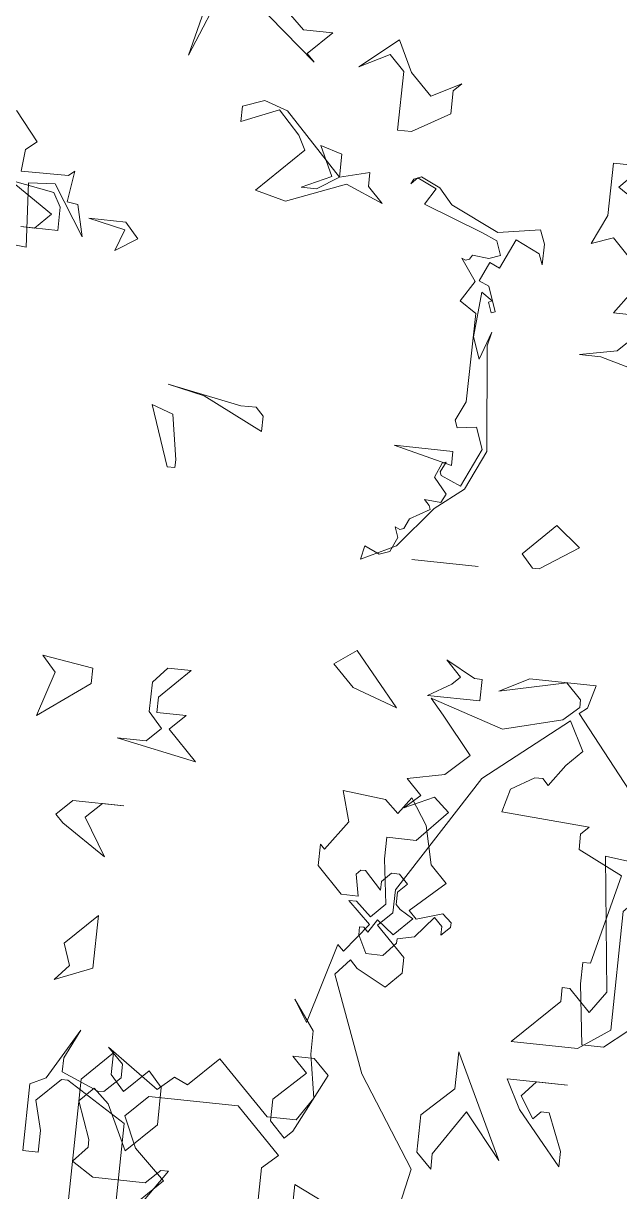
# Model space of a CAD drawing. Header units: metres. Extents: x 329311 to 330425, y 7396637 to 7397287.
# Drawn here: x 329841.351 to 329841.803, y 7397028.718 to 7397029.603 of the extents above; entities that cross this region are included whole.
import ezdxf

# ---------------------------------------------------------------- set-up
doc = ezdxf.new("R2010")
doc.units = ezdxf.units.M
doc.linetypes.add('CACHE2', pattern=[4.7625, 3.175, -1.5875])
doc.layers.get('0').update_dxf_attribs({"lineweight": 18})
doc.layers.add('ARBRE', color=251, linetype='Continuous', lineweight=13)
doc.layers.add('AXES+POTEAUX', color=6, linetype='CACHE2', lineweight=13)
doc.layers.add('VEGETAIS', color=3, linetype='Continuous')
pattern_1 = [(341.96263, (329827.33868, 7397103.38185), (0.0540704, 0.16604302), [0.127, -0.047625]), (71.96263, (329827.33868, 7397103.38185), (-0.16604302, 0.0540704), [0.127, -0.047625])]

# ---------------------------------------------------------------- blocks, each defined once
blk = doc.blocks.new('WMF26', base_point=(0, 0.0008))
at = {"color": 106}
for points in [[(9.2211, -4.1536), (9.3677, -4.2919), (9.5052, -4.2919), (9.3965, -4.4006), (9.4327, -4.4377), (9.0474, -4.1174)], [(8.9816, -4.1174), (8.8441, -4.4665), (8.9091, -4.1899)], [(9.9926, -4.5398), (10.1317, -4.4665), (10.0947, -4.5027), (10.0947, -4.6122), (9.9201, -4.7135), (9.8551, -4.7135), (9.8551, -4.4377), (9.7826, -4.3644), (9.6435, -4.4377), (9.8189, -4.2919), (9.8913, -4.4377), (9.9926, -4.5398), (9.9926, -4.5398)], [(9.6073, -4.9613), (9.7464, -4.9251), (9.7464, -4.9901), (9.8189, -5.0634), (9.6435, -4.9901), (9.3677, -5.0996), (9.2211, -5.0634), (9.4327, -4.8526), (9.3965, -4.7859), (9.2952, -4.6773), (9.1199, -4.7497), (9.1199, -4.6773), (9.2211, -4.641), (9.3315, -4.6773), (9.6073, -4.9613), (9.6073, -4.9613)], [(8.1805, -4.9448), (8.1302, -4.986), (8.1195, -5.0881), (8.3427, -5.0856), (8.3707, -5.0626), (8.3501, -5.2099), (8.4011, -5.2157), (8.4373, -5.3647), (8.285, -5.1317), (8.1607, -5.1391), (8.1805, -5.4413), (8.0784, -5.4306), (8.0273, -5.4718), (8.0422, -5.825), (7.7252, -5.4915), (7.9434, -5.5401), (7.9944, -5.5459), (8.066, -4.8609), (7.9746, -4.7933), (8.071, -4.809), (8.1805, -4.9448), (8.1805, -4.9448)], [(9.6073, -4.9613), (9.5052, -5.0272), (9.4327, -5.0272), (9.5711, -4.9613), (9.5052, -4.823), (9.6073, -4.8526), (9.6073, -4.9613), (9.6073, -4.9613)], [(10.2099, -6.4589), (10.3417, -6.3544), (10.4281, -6.1683), (10.3779, -5.6751), (10.3935, -5.6093), (10.3466, -5.7418), (10.3096, -5.6397), (10.3269, -5.4273), (10.3795, -5.4635), (10.3623, -5.4701), (10.3804, -5.5187), (10.3977, -5.5121), (10.3557, -5.3968), (10.3079, -5.3754), (10.3499, -5.2849), (10.3968, -5.3063), (10.4611, -5.1671), (10.5755, -5.2206), (10.5944, -5.27), (10.5953, -5.1737), (10.5697, -5.1079), (10.3721, -5.1408), (10.1433, -5.0346), (10.0799, -4.9621), (9.9893, -4.9201), (9.9547, -4.9333), (9.9432, -4.9572), (9.972, -4.9267), (10.0626, -4.9687), (10.0156, -5.0453), (10.3005, -5.1507), (10.3713, -5.1803), (10.3952, -5.247), (10.3433, -5.2668), (10.2651, -5.2602), (10.2528, -5.2799), (10.2355, -5.2865), (10.2165, -5.2783), (10.2898, -5.3812), (10.2305, -5.4783), (10.3087, -5.5294), (10.3071, -5.9468), (10.2651, -6.0374), (10.2783, -6.072), (10.368, -6.0588), (10.4051, -6.1609), (10.3219, -6.342), (10.2272, -6.3017), (10.2206, -6.2844), (10.2429, -6.2366), (10.2256, -6.2432), (10.1959, -6.3132), (10.2585, -6.3856), (10.2379, -6.4285), (10.1605, -6.421), (10.1861, -6.4474), (10.1927, -6.4647), (10.1004, -6.519), (10.0782, -6.5668), (10.0609, -6.5734), (10.037, -6.5627), (10.0543, -6.6112), (10.0247, -6.6812), (9.9761, -6.6993), (9.9045, -6.6664), (9.8921, -6.7306), (10.0535, -6.6516), (10.2099, -6.4589), (10.2099, -6.4589)], [(8.3196, -5.2371), (8.3196, -5.3474), (8.1451, -5.3474), (8.2101, -5.3474), (8.2826, -5.275), (8.0726, -5.1358), (8.2826, -5.1721), (8.3196, -5.2371), (8.3196, -5.2371)], [(8.6975, -5.3474), (8.5962, -5.4125), (8.6325, -5.3112), (8.4579, -5.275), (8.6325, -5.275), (8.6975, -5.3474), (8.6975, -5.3474)], [(9.3315, -6.0744), (9.3677, -6.1115), (9.3677, -6.1839), (9.0836, -6.0456), (8.9091, -6.0094), (9.259, -6.0744), (9.3315, -6.0744), (9.3315, -6.0744)], [(8.9816, -6.3585), (8.9816, -6.3947), (8.9453, -6.3947), (8.8441, -6.1115), (8.9453, -6.1477), (8.9816, -6.3585), (8.9816, -6.3585)], [(10.27, -6.2498), (9.9926, -6.1839), (10.27, -6.1839), (10.27, -6.2498), (10.27, -6.2498)], [(10.7286, -6.6886), (10.6973, -6.6886), (10.6422, -6.6269), (10.7904, -6.4779), (10.9073, -6.5717), (10.7286, -6.6886), (10.7286, -6.6886)], [(10.1317, -6.7076), (10.4438, -6.7076), (10.1317, -6.7076), (10.1317, -6.7076)], [(9.9201, -7.3333), (9.8189, -7.232), (9.9201, -7.1587), (10.1317, -7.4066), (9.9201, -7.3333), (9.9201, -7.3333)], [(10.517, -7.232), (10.517, -7.3333), (10.27, -7.3333), (10.3787, -7.2682), (10.4149, -7.232), (10.3425, -7.1587), (10.4808, -7.232), (10.517, -7.232), (10.517, -7.232)], [(8.6975, -7.4428), (8.4579, -7.6173), (8.5238, -7.4066), (8.4579, -7.3333), (8.6975, -7.3703), (8.6975, -7.4428), (8.6975, -7.4428)], [(9.0178, -7.4724), (9.0178, -7.5449), (9.1561, -7.5449), (9.0836, -7.6173), (9.2211, -7.7556), (8.8441, -7.6832), (8.9816, -7.6832), (9.0474, -7.6173), (8.9816, -7.5449), (8.9816, -7.4066), (9.0474, -7.3333), (9.1561, -7.3333), (9.0178, -7.4724), (9.0178, -7.4724)], [(10.1894, -7.8981), (10.2478, -7.8182), (10.3277, -7.9401), (10.3697, -8.1204), (10.4495, -8.2011), (10.2898, -8.3443), (10.3277, -8.3814), (10.4495, -8.3443), (10.4915, -8.3814), (10.4915, -8.4028), (10.4495, -8.4448), (10.4495, -8.4028), (10.4117, -8.3649), (10.3277, -8.4653), (10.2478, -8.4826), (10.2478, -8.5032), (10.1894, -8.5666), (10.1087, -8.5666), (10.0667, -8.4826), (10.0667, -8.4448), (10.0873, -8.4448), (10.1087, -8.4653), (10.1474, -8.4028), (10.2272, -8.4653), (10.3112, -8.3814), (10.2478, -8.3443), (10.2272, -8.3229), (10.2272, -8.2644), (10.2692, -8.2225), (10.2272, -8.1796), (10.1894, -8.1796), (10.1474, -8.2225), (10.1474, -8.2644), (10.0667, -8.1796), (10.0453, -8.1796), (10.0247, -8.2011), (10.0453, -8.3023), (9.9654, -8.3023), (9.8444, -8.1796), (9.8444, -8.0784), (9.865, -8.0998), (9.9654, -7.9615), (9.9234, -7.8182), (10.1251, -7.8396), (10.1894, -7.8981), (10.1894, -7.8981)], [(8.8078, -7.996), (8.7337, -8.0685), (8.8441, -8.2439), (8.6325, -8.1047), (8.5962, -8.0685), (8.6687, -7.996), (8.9091, -7.996), (8.8078, -7.996), (8.8078, -7.996)], [(11.2885, -8.2439), (11.2885, -8.8037), (11.1428, -8.9058), (10.8299, -8.9058), (11.0415, -8.695), (11.0415, -8.6292), (11.0777, -8.6292), (11.179, -8.7313), (11.2523, -8.6292), (11.179, -7.996), (11.4927, -8.0323), (11.2885, -8.2439), (11.2885, -8.2439)], [(8.6687, -8.8399), (8.7337, -8.7675), (8.6975, -8.6654), (8.8441, -8.5197), (8.8441, -8.7675), (8.6687, -8.8399), (8.6687, -8.8399)], [(10.6554, -9.2549), (10.517, -9.4665), (10.517, -9.5389), (10.4438, -9.4665), (10.4438, -9.2911), (10.5903, -9.1528), (10.5903, -8.9783), (10.8299, -9.4665), (10.6554, -9.2549), (10.6554, -9.2549)], [(9.9926, -9.1528), (9.8551, -9.4294), (9.8189, -9.4665), (9.7464, -9.3932), (9.7464, -9.2911), (9.8913, -9.1528), (9.8189, -9.0804), (9.9201, -9.0804), (9.9926, -9.1528), (9.9926, -9.1528)], [(10.9682, -9.0804), (10.9024, -9.1528), (10.9682, -9.2549), (11.0044, -9.2187), (11.0415, -9.2187), (11.1139, -9.3932), (11.1139, -9.4665), (10.9024, -9.2187), (10.8299, -9.0804), (11.1139, -9.0804), (10.9682, -9.0804), (10.9682, -9.0804)], [(9.0474, -9.3273), (9.1561, -9.2187), (9.2211, -9.2911), (9.2211, -9.4665), (9.0836, -9.604), (8.9816, -9.3932), (8.9091, -9.3273), (8.8441, -9.3932), (8.9091, -9.5678), (8.9091, -9.604), (8.8441, -9.6773), (8.9453, -9.7423), (9.1923, -9.7423), (9.259, -9.6773), (9.2952, -9.6773), (9.0836, -9.9901)], [(9.8913, -9.9901), (9.8913, -9.6773), (10.0296, -9.7423)], [(8.8441, -9.9177), (8.8441, -9.2911), (8.9816, -9.1528), (8.9816, -9.2549), (9.0474, -9.3273), (9.0474, -9.3273)]]:
    blk.add_lwpolyline(points, dxfattribs=at)
at = {"color": 63}
for points in [[(11.4737, -8.7132), (11.263, -8.8869), (11.1609, -8.8869), (11.1246, -8.6028), (11.1246, -8.5016), (11.1609, -8.5016), (11.263, -8.0792), (11.0522, -7.9779), (11.0522, -7.9055), (11.0884, -7.8684), (10.6735, -7.8396), (10.7031, -7.7301), (10.8118, -7.6643), (10.848, -7.6643), (10.8768, -7.6939), (10.9501, -7.5918), (11.0226, -7.5193), (10.9501, -7.381), (10.564, -7.6939), (10.2157, -8.2546), (10.2157, -8.3632), (10.1498, -8.4291), (10.2882, -8.5666), (10.2882, -8.6407), (10.2157, -8.7132), (10.0766, -8.6407), (10.0403, -8.6028), (9.9745, -8.6769), (10.1498, -9.1281), (10.4257, -9.5496), (10.3894, -9.7242)], [(9.7283, -9.8255), (9.7283, -9.6155), (9.8008, -9.5496), (9.5892, -9.3381), (9.1668, -9.3381), (9.0655, -9.4401), (9.1306, -9.5859), (9.2771, -9.7242), (9.1018, -9.8996)], [(9.0655, -9.8996), (9.0655, -9.4772), (8.7823, -9.3018), (8.7519, -9.3018), (8.6432, -9.4113), (8.6794, -9.5496), (8.6794, -9.6517), (8.6069, -9.6517), (8.6069, -9.3381), (8.6794, -9.3018), (8.8185, -9.0622), (8.7519, -9.2006), (8.7519, -9.2656), (8.9272, -9.3381), (8.956, -9.3381), (9.0293, -9.2656), (9.0293, -9.2006), (8.956, -9.1281), (9.203, -9.3018), (9.2771, -9.2368), (9.3422, -9.2656), (9.4805, -9.1281), (9.7283, -9.3751), (9.8658, -9.3751), (9.9382, -9.2656), (9.902, -9.0622), (9.902, -8.9527), (9.8008, -8.8144), (9.8658, -8.9165), (9.9745, -8.5378), (10.0041, -8.5666), (10.1128, -8.4291), (10.0041, -8.327), (10.0403, -8.327), (10.1128, -8.3929), (10.1787, -8.327), (10.1498, -8.1154), (10.1498, -8.0142), (10.2882, -8.0142), (10.4257, -7.8684), (10.3532, -7.8034), (10.2157, -7.8684), (10.2882, -7.8034), (10.2157, -7.7301), (10.3894, -7.6939), (10.4989, -7.5918), (10.3532, -7.4181), (10.2882, -7.344), (10.6372, -7.4543), (10.9131, -7.381), (10.9863, -7.3152), (10.9863, -7.2789), (10.9131, -7.2065), (10.601, -7.2789), (10.7393, -7.2065), (11.0522, -7.2065), (11.0226, -7.3152), (10.9863, -7.344), (11.4737, -7.9417)], [(11.0522, -5.7072), (10.9131, -5.671), (10.8118, -5.671), (10.9863, -5.634), (11.0884, -5.5327)], [(11.0226, -5.4594), (10.9501, -5.4594), (11.0226, -5.3581)], [(11.0884, -5.2857), (10.9131, -5.1103), (10.8118, -5.1465), (10.8768, -5.0091), (10.8768, -4.7612), (11.1246, -4.7612)], [(10.9501, -4.8345), (10.9131, -4.8707), (11.1246, -5.0091)]]:
    blk.add_lwpolyline(points, dxfattribs=at)
blk = doc.blocks.new('T2_02')
at = {"xscale": 0.3499999999999943, "yscale": 0.3499999999999943, "zscale": 0.3499999999999943}
blk.add_blockref('WMF26', (-2.2399, 1.997), dxfattribs=at)

msp = doc.modelspace()

# ---------------------------------------------------------------- hatches: boundary and pattern name
at = {"layer": 'AXES+POTEAUX'}
h = msp.add_hatch(dxfattribs=at)
h.set_pattern_fill('ANGLE', color=253, scale=0.025)
h.set_pattern_definition(pattern_1)
edge = h.paths.add_edge_path()
edge.add_line((329826.73853, 7397041.20791), (329842.24259, 7397036.17788))
edge.add_line((329846.84419, 7397037.62513), (329826.88257, 7397044.09275))
edge.add_line((329826.73853, 7397041.20791), (329826.88257, 7397044.09275))
edge.add_line((329844.8123, 7397035.29696), (329860.30465, 7397030.22222))
edge.add_line((329859.60598, 7397032.06738), (329846.41528, 7397036.30802))
edge.add_line((329845.08804, 7397036.16856), (329844.8123, 7397035.29696))
edge.add_line((329842.50274, 7397037.00022), (329845.08804, 7397036.16856))
edge.add_line((329846.41528, 7397036.30802), (329846.84419, 7397037.62513))
edge.add_line((329862.8868, 7397029.38061), (329868.67072, 7397027.4942))
edge.add_line((329868.67072, 7397027.4942), (329868.13927, 7397025.86219))
edge.add_line((329868.13927, 7397025.86219), (329869.83706, 7397025.30932))
edge.add_line((329869.83706, 7397025.30932), (329870.29762, 7397026.72362))
edge.add_line((329870.42957, 7397026.68065), (329870.99659, 7397028.50122))
edge.add_line((329870.99659, 7397028.50122), (329869.44739, 7397029.0057))
edge.add_line((329869.38913, 7397028.82679), (329864.87965, 7397030.29527))
edge.add_line((329864.87965, 7397030.29527), (329865.24303, 7397031.62977))
edge.add_line((329865.24303, 7397031.62977), (329860.01759, 7397033.33139))
edge.add_line((329860.01759, 7397033.33139), (329859.60598, 7397032.06738))
edge.add_line((329860.30465, 7397030.22222), (329860.59223, 7397031.13123))
edge.add_line((329860.59223, 7397031.13123), (329863.17753, 7397030.29957))
edge.add_line((329863.17753, 7397030.29957), (329862.8868, 7397029.38061))
edge.add_line((329842.24259, 7397036.17788), (329842.50274, 7397037.00022))
edge.add_line((329869.44739, 7397029.0057), (329869.38913, 7397028.82679))
h = msp.add_hatch(dxfattribs=at)
h.set_pattern_fill('ANGLE', color=253, scale=0.025)
h.set_pattern_definition(pattern_1)
edge = h.paths.add_edge_path()
edge.add_line((329819.19347, 7397028.93899), (329822.17247, 7397038.04224))
edge.add_line((329820.20024, 7397038.23985), (329816.63581, 7397027.29395))
edge.add_line((329820.20024, 7397038.23985), (329822.17247, 7397038.04224))
edge.add_line((329816.63581, 7397027.29395), (329819.08054, 7397026.50983))
edge.add_line((329821.70475, 7397025.62855), (329840.37852, 7397019.55393))
edge.add_line((329819.38517, 7397027.29948), (329821.97424, 7397026.48039))
edge.add_line((329819.13867, 7397026.52095), (329819.3646, 7397027.2351))
edge.add_line((329821.97424, 7397026.48039), (329821.71211, 7397025.6518))
edge.add_line((329823.38001, 7397027.57453), (329819.19347, 7397028.93899))
edge.add_line((329822.95291, 7397026.26078), (329823.38001, 7397027.57453))
edge.add_line((329837.12496, 7397021.6588), (329822.95291, 7397026.26078))
edge.add_line((329837.53692, 7397022.96561), (329837.12496, 7397021.6588))
edge.add_line((329846.004, 7397020.20839), (329837.53692, 7397022.96561))
edge.add_line((329840.37852, 7397019.55393), (329840.66617, 7397020.46315))
edge.add_line((329840.66617, 7397020.46315), (329843.25543, 7397019.64401))
edge.add_line((329843.25543, 7397019.64401), (329842.86146, 7397018.39872))
edge.add_line((329842.86146, 7397018.39872), (329859.17688, 7397013.08576))
edge.add_line((329845.57625, 7397018.89485), (329846.004, 7397020.20839))
edge.add_line((329859.58323, 7397014.3336), (329845.57625, 7397018.89485))
edge.add_line((329859.17688, 7397013.08576), (329859.58323, 7397014.3336))

# ---------------------------------------------------------------- linework, layer by layer
at = {"layer": 'VEGETAIS'}
for points in [[(329842.87284, 7397032.26486), (329846.2092, 7397029.1837), (329846.63454, 7397031.979), (329841.76507, 7397034.2952), (329842.87284, 7397032.26486)], [(329828.81881, 7397031.56047), (329833.58055, 7397033.41829), (329836.99691, 7397030.73925), (329841.14394, 7397032.63977), (329843.74851, 7397026.61438), (329837.64813, 7397028.43787), (329828.81881, 7397031.56047)]]:
    msp.add_spline(points, degree=3, dxfattribs=at)

# ---------------------------------------------------------------- block references
at = {"layer": 'ARBRE', "xscale": 0.4621142716754235, "yscale": 0.4621142716754235, "zscale": 0.4621142716754235, "rotation": 354.0121026411171}
msp.add_blockref('T2_02', (329841.06187, 7397029.4214), dxfattribs=at)

doc.saveas('drawing.dxf')
